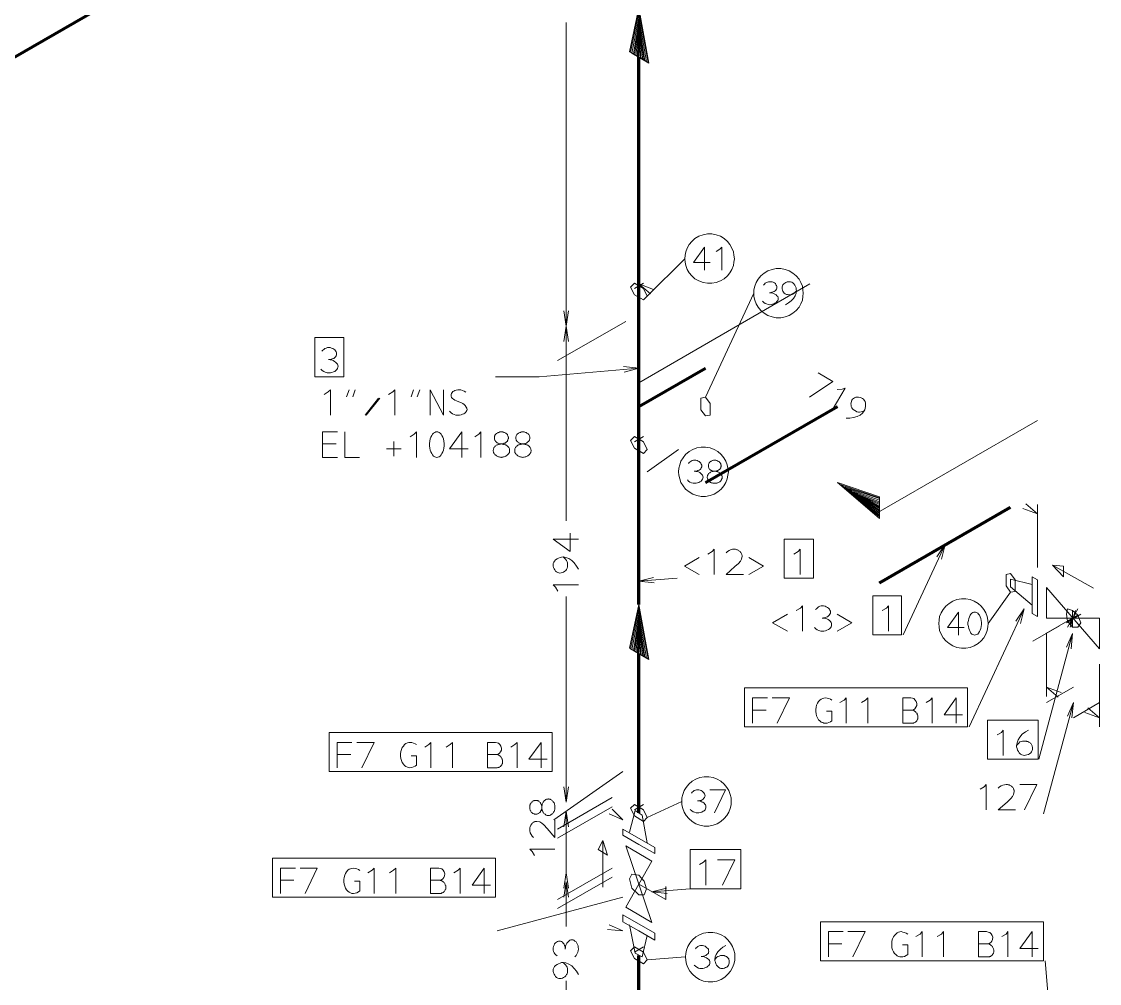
# Model space of a CAD drawing. Header units: millimetres. Extents: x 8 to 586, y 8 to 412.
# Drawn here: x 185.4 to 302.3, y 216.1 to 320.5 of the extents above; entities that cross this region are included whole.
import ezdxf

# ---------------------------------------------------------------- set-up
doc = ezdxf.new("R2010")
doc.units = ezdxf.units.MM
doc.layers.add('SOURCE_PIPE', color=4, linetype='Continuous')
doc.layers.add('SOURCE_TRACE', color=2, linetype='Continuous')

msp = doc.modelspace()

# ---------------------------------------------------------------- linework, layer by layer
at = {"layer": 'SOURCE_PIPE', "lineweight": 70}
for p, q in [((148.77, 295.91), (245.13, 351.55)), ((252.36, 291.17), (252.36, 316.61)), ((252.36, 282.86), (252.36, 291.17)), ((252.36, 274.54), (252.36, 282.86)), ((252.36, 278.7), (259.6, 282.86)), ((259.6, 270.47), (273.9, 278.7)), ((252.36, 257.24), (252.36, 274.54)), ((278.47, 259.57), (292.69, 267.8)), ((252.36, 234.62), (252.36, 251.91)), ((252.36, 208.34), (252.36, 219.16))]:
    msp.add_line(p, q, dxfattribs=at)
at = {"layer": 'SOURCE_TRACE', "lineweight": 13}
for p, q in [((244.47, 287.42), (244.47, 320.37)), ((261.37, 293.5), (261.37, 295.99)), ((253.27, 290.68), (257.35, 294.73)), ((252.36, 284.52), (252.36, 293.01)), ((251.87, 291.51), (252.87, 292.09)), ((252.36, 281.28), (270.91, 292)), ((259.6, 279.7), (264.83, 291)), ((243.54, 283.69), (250.95, 287.93)), ((243.54, 283.69), (250.95, 287.93)), ((244.47, 266.31), (244.47, 287.42)), ((273.35, 278.29), (274.73, 280.68)), ((218.89, 277.78), (218.89, 280.51)), ((220.65, 279.74), (220.91, 280.51)), ((221.31, 279.74), (221.59, 280.51)), ((222.65, 277.78), (224.12, 279.61)), ((222.78, 277.78), (224.25, 279.61)), ((225.88, 277.78), (225.88, 280.51)), ((227.64, 279.74), (227.92, 280.51)), ((228.32, 279.74), (228.58, 280.51)), ((260.09, 277.78), (260.09, 279.04)), ((278.05, 267.05), (295.6, 277.2)), ((225.78, 273.32), (225.78, 274.9)), ((228.22, 273.19), (228.22, 275.95)), ((235.21, 273.19), (235.21, 275.95)), ((251.87, 274.88), (252.87, 275.46)), ((218.04, 274.65), (219.53, 274.65)), ((224.97, 274.11), (226.58, 274.11)), ((253.27, 271.62), (256.67, 274.05)), ((295.6, 261.23), (295.6, 268.06)), ((260.54, 260.49), (260.54, 263.21)), ((269.86, 260.49), (269.86, 263.21)), ((281.04, 253.92), (285.61, 263.73)), ((252.36, 259.74), (256.52, 260.08)), ((261.83, 260.49), (263.7, 260.49)), ((293.17, 258.65), (293.17, 259.91)), ((243.07, 259.36), (245.81, 259.36)), ((290.26, 255.15), (292.69, 258.57)), ((244.47, 235.79), (244.47, 258.08)), ((270.12, 254.32), (270.12, 257.07)), ((279.45, 254.32), (279.45, 257.07)), ((288.2, 243.94), (294.17, 256.75)), ((298.74, 255.24), (300.33, 256.16)), ((298.85, 254.75), (299.99, 256.75)), ((299.17, 254.75), (299.74, 256.58)), ((299.17, 255.09), (299.74, 256.24)), ((296.51, 254.09), (299.42, 255.75)), ((298.85, 255.41), (299.99, 256.07)), ((295.09, 253.26), (298, 254.92)), ((295.75, 240.44), (299.42, 254.09)), ((296.6, 247.26), (296.6, 254.09)), ((302.33, 243.94), (302.33, 250.76)), ((296.6, 246.6), (299.51, 248.27)), ((274.86, 244.34), (274.86, 247.09)), ((277.2, 244.34), (277.2, 247.09)), ((284.19, 244.34), (284.19, 247.09)), ((264.68, 245.77), (266.17, 245.77)), ((281, 245.77), (282, 245.77)), ((296.25, 234.53), (299.51, 246.6)), ((299.51, 244.94), (302.33, 246.6)), ((291.9, 240.84), (291.9, 243.6)), ((229.79, 239.52), (229.79, 242.25)), ((232.13, 239.52), (232.13, 242.25)), ((239.14, 239.52), (239.14, 242.25)), ((219.61, 240.95), (221.1, 240.95)), ((235.93, 240.95), (236.93, 240.95)), ((243.13, 233.87), (250.61, 239.12)), ((290.05, 234.94), (290.05, 237.69)), ((243.54, 232.87), (249.45, 236.28)), ((243.54, 231.87), (249.45, 235.28)), ((251.87, 234.96), (252.87, 235.53)), ((253.27, 234.13), (257.01, 235.85)), ((244.47, 227.96), (244.47, 234.79)), ((291.35, 234.94), (293.22, 234.94)), ((243.26, 231.95), (243.26, 233.83)), ((240.52, 230.67), (243.26, 230.67)), ((259.62, 226.79), (259.62, 229.54)), ((223.65, 225.89), (223.65, 228.62)), ((225.99, 225.89), (225.99, 228.62)), ((232.98, 225.89), (232.98, 228.62)), ((243.54, 225.21), (249.45, 228.62)), ((244.47, 227.96), (244.47, 228.13)), ((213.47, 227.32), (214.94, 227.32)), ((229.77, 227.32), (230.79, 227.32)), ((243.54, 224.23), (249.45, 227.64)), ((244.47, 222.31), (244.47, 227.13)), ((253.78, 226.04), (257.92, 226.39)), ((236.97, 221.82), (250.61, 225.47)), ((283.1, 218.99), (283.1, 221.74)), ((285.42, 218.99), (285.42, 221.74)), ((292.41, 218.99), (292.41, 221.74)), ((251.87, 219.5), (252.87, 220.07)), ((272.92, 220.41), (274.39, 220.41)), ((289.22, 220.41), (290.22, 220.41)), ((253.27, 218.67), (257.43, 218.99)), ((244.47, 210.41), (244.47, 216.4))]:
    msp.add_line(p, q, dxfattribs=at)
for points in [[(252.36, 316.61), (253.44, 315.95), (252.36, 321.95), (251.36, 317.19), (253.36, 316.04), (252.36, 321.43), (251.44, 317.13), (253.19, 316.12), (252.36, 320.86), (251.61, 317.04), (253.02, 316.21), (252.36, 320.37), (251.78, 316.96), (252.95, 316.29), (252.36, 319.86), (251.87, 316.87), (252.78, 316.36), (252.36, 319.37), (252.02, 316.79), (252.61, 316.44), (252.36, 318.85), (252.19, 316.7), (252.53, 316.53), (252.36, 318.36), (252.27, 316.61), (252.36, 316.61), (252.36, 321.95)], [(262.73, 294.73), (262.68, 295.12), (262.62, 295.5), (262.45, 295.89), (262.24, 296.27), (261.96, 296.61), (261.6, 296.93), (261.2, 297.17), (260.75, 297.34), (260.28, 297.42), (259.79, 297.42), (259.33, 297.34), (258.86, 297.17), (258.45, 296.93), (258.11, 296.61), (257.82, 296.27), (257.6, 295.89), (257.46, 295.5), (257.37, 295.12), (257.35, 294.73), (257.37, 294.37), (257.46, 293.99), (257.6, 293.58), (257.82, 293.22), (258.11, 292.88), (258.45, 292.56), (258.86, 292.32), (259.33, 292.15), (259.79, 292.07), (260.28, 292.07), (260.75, 292.15), (261.2, 292.32), (261.6, 292.56), (261.96, 292.88), (262.24, 293.22), (262.45, 293.58), (262.62, 293.99), (262.68, 294.37), (262.73, 294.73)], [(259.47, 293.5), (259.47, 295.99), (258.28, 294.33), (260.11, 294.33)], [(260.73, 295.52), (261.13, 295.76), (261.37, 295.99)], [(270.2, 291), (270.16, 291.37), (270.1, 291.77), (269.93, 292.15), (269.74, 292.52), (269.44, 292.88), (269.08, 293.18), (268.67, 293.43), (268.23, 293.58), (267.76, 293.69), (267.27, 293.69), (266.81, 293.58), (266.34, 293.43), (265.96, 293.18), (265.59, 292.88), (265.3, 292.52), (265.08, 292.15), (264.93, 291.77), (264.85, 291.37), (264.83, 291), (264.85, 290.64), (264.93, 290.23), (265.08, 289.85), (265.3, 289.47), (265.59, 289.13), (265.96, 288.83), (266.34, 288.57), (266.81, 288.42), (267.27, 288.32), (267.76, 288.32), (268.23, 288.42), (268.67, 288.57), (269.08, 288.83), (269.44, 289.13), (269.74, 289.47), (269.93, 289.85), (270.1, 290.23), (270.16, 290.64), (270.2, 291)], [(252.87, 291.51), (253.27, 290.68), (252.87, 290.26), (251.87, 290.83), (251.44, 291.66), (251.87, 292.09), (252.87, 291.51)], [(253.95, 291.41), (252.36, 292), (253.61, 290.92)], [(265.89, 291.88), (265.98, 291.98), (266.06, 292.07), (266.19, 292.15), (266.3, 292.2), (266.42, 292.24), (266.55, 292.24), (266.68, 292.24), (266.81, 292.22), (266.93, 292.18), (267.06, 292.11), (267.17, 292.03), (267.23, 291.92), (267.29, 291.83), (267.34, 291.71), (267.34, 291.62), (267.34, 291.54), (267.29, 291.43), (267.23, 291.34), (267.14, 291.26), (267.04, 291.19), (266.93, 291.13), (266.78, 291.09), (266.66, 291.07), (266.53, 291.04), (266.68, 291.04), (266.83, 291.02), (266.98, 290.96), (267.12, 290.9), (267.25, 290.81), (267.34, 290.72), (267.42, 290.62), (267.46, 290.51), (267.46, 290.41), (267.46, 290.3), (267.42, 290.19), (267.34, 290.09), (267.25, 290), (267.12, 289.91), (267, 289.85), (266.85, 289.81), (266.7, 289.77), (266.55, 289.74), (266.38, 289.77), (266.21, 289.83), (266.06, 289.89), (265.91, 290), (265.76, 290.13)], [(268.27, 289.74), (268.59, 289.94), (268.87, 290.17), (269.12, 290.43), (269.31, 290.72), (269.42, 291), (269.46, 291.26), (269.44, 291.41), (269.42, 291.56), (269.35, 291.73), (269.27, 291.88), (269.16, 292), (269.06, 292.11), (268.95, 292.2), (268.82, 292.24), (268.72, 292.24), (268.57, 292.24), (268.44, 292.22), (268.31, 292.15), (268.19, 292.09), (268.08, 292), (267.99, 291.9), (267.93, 291.81), (267.89, 291.68), (267.89, 291.6), (267.89, 291.47), (267.93, 291.34), (267.99, 291.22), (268.06, 291.11), (268.14, 291), (268.25, 290.94), (268.36, 290.87), (268.48, 290.85), (268.59, 290.83), (268.87, 290.85), (269.01, 290.87), (269.12, 290.94), (269.25, 291.02), (269.46, 291.26)], [(244.22, 289.08), (244.47, 287.42), (244.71, 289.08)], [(244.71, 285.76), (244.47, 287.42), (244.22, 285.76)], [(217.98, 284.69), (218.06, 284.82), (218.19, 284.9), (218.3, 284.99), (218.44, 285.05), (218.57, 285.1), (218.72, 285.1), (218.85, 285.1), (219, 285.05), (219.15, 285.01), (219.27, 284.92), (219.38, 284.84), (219.46, 284.73), (219.53, 284.63), (219.57, 284.52), (219.57, 284.39), (219.57, 284.31), (219.53, 284.2), (219.46, 284.09), (219.36, 284.01), (219.25, 283.92), (219.1, 283.86), (218.98, 283.82), (218.83, 283.79), (218.68, 283.79), (218.85, 283.77), (219.02, 283.75), (219.19, 283.69), (219.34, 283.6), (219.46, 283.52), (219.57, 283.41), (219.66, 283.3), (219.7, 283.2), (219.72, 283.07), (219.7, 282.96), (219.66, 282.83), (219.59, 282.73), (219.49, 282.62), (219.36, 282.51), (219.21, 282.45), (219.04, 282.41), (218.89, 282.37), (218.72, 282.34), (218.53, 282.37), (218.34, 282.43), (218.17, 282.49), (218, 282.62), (217.85, 282.75)], [(250.78, 282.43), (252.36, 282.86), (250.7, 283.03)], [(252.36, 282.86), (241.54, 281.94), (236.82, 281.94)], [(271.82, 282.37), (273.41, 281.43), (270.88, 279.72)], [(273.88, 280.55), (274.41, 280.57), (274.73, 280.68)], [(218.21, 280), (218.66, 280.28), (218.89, 280.51)], [(225.2, 280), (225.65, 280.28), (225.88, 280.51)], [(229.73, 277.78), (229.73, 280.51), (231.17, 277.78), (231.17, 280.51)], [(231.83, 278.19), (232, 278.02), (232.15, 277.91), (232.32, 277.82), (232.51, 277.78), (232.77, 277.78), (232.91, 277.78), (233.08, 277.8), (233.23, 277.87), (233.36, 277.91), (233.49, 277.99), (233.57, 278.08), (233.64, 278.16), (233.68, 278.27), (233.72, 278.36), (233.68, 278.53), (233.64, 278.65), (233.53, 278.8), (233.4, 278.91), (233.25, 279.04), (233.04, 279.15), (232.83, 279.21), (232.57, 279.32), (232.38, 279.4), (232.23, 279.49), (232.13, 279.59), (232.04, 279.68), (232, 279.81), (231.98, 279.93), (232, 280.02), (232.02, 280.13), (232.09, 280.23), (232.19, 280.32), (232.3, 280.38), (232.4, 280.45), (232.55, 280.49), (232.7, 280.51), (232.83, 280.51), (233.04, 280.51), (233.23, 280.45), (233.4, 280.36), (233.57, 280.25)], [(260.09, 277.78), (259.6, 277.69), (259.09, 278.36), (259.09, 279.61), (259.6, 279.7), (260.09, 279.04), (260.09, 277.78)], [(274.84, 277.44), (275.24, 277.44), (275.64, 277.5), (276.03, 277.61), (276.37, 277.78), (276.62, 277.99), (276.79, 278.23), (276.88, 278.36), (276.92, 278.53), (276.96, 278.72), (276.96, 278.91), (276.94, 279.08), (276.9, 279.25), (276.81, 279.4), (276.73, 279.49), (276.64, 279.57), (276.49, 279.64), (276.37, 279.68), (276.2, 279.7), (276.05, 279.72), (275.9, 279.7), (275.75, 279.64), (275.64, 279.57), (275.54, 279.49), (275.47, 279.4), (275.43, 279.27), (275.39, 279.12), (275.37, 279), (275.39, 278.85), (275.41, 278.72), (275.47, 278.57), (275.54, 278.46), (275.64, 278.36), (275.75, 278.29), (276.01, 278.14), (276.18, 278.1), (276.3, 278.1), (276.47, 278.12), (276.79, 278.23)], [(219.66, 275.95), (218.04, 275.95), (218.04, 273.19), (219.66, 273.19)], [(220.46, 275.95), (220.46, 273.19), (222.06, 273.19)], [(227.54, 275.43), (227.98, 275.69), (228.22, 275.95)], [(230.45, 273.19), (230.56, 273.22), (230.68, 273.26), (230.79, 273.32), (230.9, 273.45), (231, 273.6), (231.09, 273.77), (231.17, 273.98), (231.21, 274.2), (231.24, 274.45), (231.24, 274.69), (231.21, 274.94), (231.17, 275.18), (231.09, 275.39), (231, 275.56), (230.9, 275.71), (230.79, 275.82), (230.68, 275.9), (230.56, 275.95), (230.45, 275.95), (230.32, 275.95), (230.22, 275.9), (230.09, 275.82), (229.98, 275.71), (229.9, 275.56), (229.79, 275.39), (229.73, 275.18), (229.68, 274.94), (229.64, 274.69), (229.64, 274.45), (229.68, 274.2), (229.73, 273.98), (229.79, 273.77), (229.9, 273.6), (229.98, 273.45), (230.09, 273.32), (230.22, 273.26), (230.32, 273.22), (230.45, 273.19)], [(233.17, 273.19), (233.17, 275.95), (231.83, 274.11), (233.85, 274.11)], [(234.55, 275.43), (235, 275.69), (235.21, 275.95)], [(237.44, 273.19), (237.5, 273.22), (237.61, 273.22), (237.67, 273.24), (237.76, 273.26), (237.84, 273.28), (237.91, 273.3), (237.97, 273.34), (238.06, 273.41), (238.1, 273.45), (238.16, 273.49), (238.21, 273.56), (238.25, 273.6), (238.27, 273.69), (238.31, 273.73), (238.33, 273.79), (238.33, 273.86), (238.33, 273.92), (238.33, 273.98), (238.33, 274.05), (238.31, 274.11), (238.27, 274.18), (238.25, 274.24), (238.21, 274.3), (238.16, 274.35), (238.1, 274.41), (238.06, 274.45), (237.97, 274.5), (237.91, 274.54), (237.84, 274.56), (237.76, 274.6), (237.69, 274.6), (237.61, 274.62), (237.52, 274.62), (237.44, 274.65), (237.44, 274.65), (237.44, 274.65), (237.44, 274.65), (237.44, 274.65), (237.44, 274.65), (237.44, 274.65), (237.44, 274.65), (237.44, 274.65), (237.44, 274.65), (237.44, 274.65), (237.44, 274.65), (237.44, 274.65), (237.44, 274.65), (237.44, 274.65), (237.44, 274.65), (237.44, 274.65), (237.44, 274.65), (237.44, 274.65), (237.38, 274.65), (237.31, 274.65), (237.23, 274.67), (237.16, 274.69), (237.1, 274.71), (237.04, 274.73), (236.97, 274.77), (236.93, 274.82), (236.87, 274.86), (236.82, 274.9), (236.8, 274.94), (236.76, 275.01), (236.72, 275.07), (236.7, 275.14), (236.7, 275.18), (236.68, 275.24), (236.68, 275.28), (236.68, 275.37), (236.7, 275.41), (236.7, 275.48), (236.72, 275.52), (236.74, 275.58), (236.8, 275.65), (236.82, 275.69), (236.87, 275.73), (236.93, 275.78), (236.97, 275.82), (237.04, 275.84), (237.1, 275.88), (237.16, 275.9), (237.23, 275.93), (237.29, 275.95), (237.36, 275.95), (237.42, 275.95), (237.42, 275.95), (237.42, 275.95), (237.42, 275.95), (237.44, 275.95), (237.44, 275.95), (237.44, 275.95), (237.44, 275.95), (237.44, 275.95), (237.44, 275.95), (237.44, 275.95), (237.44, 275.95), (237.44, 275.95), (237.44, 275.95), (237.44, 275.95), (237.44, 275.95), (237.44, 275.95), (237.44, 275.95), (237.44, 275.95), (237.44, 275.95), (237.44, 275.95), (237.44, 275.95), (237.44, 275.95), (237.44, 275.95), (237.44, 275.95), (237.44, 275.95), (237.44, 275.95), (237.44, 275.95), (237.44, 275.95), (237.44, 275.95), (237.44, 275.95), (237.44, 275.95), (237.44, 275.95), (237.44, 275.95), (237.44, 275.95), (237.5, 275.95), (237.59, 275.95), (237.65, 275.93), (237.72, 275.9), (237.78, 275.88), (237.84, 275.84), (237.91, 275.82), (237.95, 275.78), (237.99, 275.73), (238.06, 275.69), (238.1, 275.65), (238.12, 275.58), (238.16, 275.52), (238.16, 275.48), (238.18, 275.41), (238.21, 275.37), (238.21, 275.28), (238.21, 275.24), (238.18, 275.18), (238.16, 275.14), (238.14, 275.07), (238.12, 275.01), (238.1, 274.94), (238.06, 274.9), (237.99, 274.86), (237.95, 274.82), (237.89, 274.77), (237.84, 274.73), (237.76, 274.71), (237.72, 274.69), (237.65, 274.67), (237.57, 274.65), (237.5, 274.65), (237.44, 274.65), (237.44, 274.65), (237.44, 274.65), (237.44, 274.65), (237.44, 274.65), (237.44, 274.65), (237.44, 274.65), (237.44, 274.65), (237.44, 274.65), (237.44, 274.65), (237.44, 274.65), (237.44, 274.65), (237.44, 274.65), (237.44, 274.65), (237.42, 274.65), (237.42, 274.65), (237.42, 274.65), (237.42, 274.65), (237.42, 274.65), (237.36, 274.62), (237.27, 274.62), (237.19, 274.6), (237.12, 274.6), (237.04, 274.56), (236.97, 274.54), (236.89, 274.5), (236.84, 274.45), (236.78, 274.41), (236.72, 274.35), (236.68, 274.3), (236.63, 274.24), (236.61, 274.18), (236.57, 274.11), (236.57, 274.05), (236.55, 273.98), (236.55, 273.92), (236.55, 273.86), (236.57, 273.79), (236.57, 273.73), (236.61, 273.69), (236.63, 273.6), (236.68, 273.56), (236.72, 273.49), (236.78, 273.45), (236.84, 273.41), (236.91, 273.34), (236.97, 273.3), (237.06, 273.28), (237.12, 273.26), (237.21, 273.24), (237.29, 273.22), (237.36, 273.22), (237.44, 273.19)], [(239.78, 273.19), (239.86, 273.22), (239.93, 273.22), (240.01, 273.24), (240.1, 273.26), (240.16, 273.28), (240.25, 273.3), (240.31, 273.34), (240.37, 273.41), (240.44, 273.45), (240.48, 273.49), (240.54, 273.56), (240.56, 273.6), (240.61, 273.69), (240.65, 273.73), (240.65, 273.79), (240.67, 273.86), (240.67, 273.92), (240.67, 273.98), (240.65, 274.05), (240.65, 274.11), (240.61, 274.18), (240.56, 274.24), (240.54, 274.3), (240.5, 274.35), (240.44, 274.41), (240.37, 274.45), (240.31, 274.5), (240.25, 274.54), (240.18, 274.56), (240.1, 274.6), (240.01, 274.6), (239.95, 274.62), (239.86, 274.62), (239.78, 274.65), (239.78, 274.65), (239.78, 274.65), (239.78, 274.65), (239.78, 274.65), (239.78, 274.65), (239.78, 274.65), (239.78, 274.65), (239.78, 274.65), (239.78, 274.65), (239.78, 274.65), (239.78, 274.65), (239.78, 274.65), (239.78, 274.65), (239.78, 274.65), (239.78, 274.65), (239.78, 274.65), (239.78, 274.65), (239.78, 274.65), (239.71, 274.65), (239.63, 274.65), (239.57, 274.67), (239.5, 274.69), (239.44, 274.71), (239.37, 274.73), (239.31, 274.77), (239.25, 274.82), (239.2, 274.86), (239.16, 274.9), (239.12, 274.94), (239.1, 275.01), (239.05, 275.07), (239.03, 275.14), (239.01, 275.18), (239.01, 275.24), (239.01, 275.28), (239.01, 275.37), (239.01, 275.41), (239.03, 275.48), (239.05, 275.52), (239.1, 275.58), (239.12, 275.65), (239.16, 275.69), (239.2, 275.73), (239.25, 275.78), (239.31, 275.82), (239.37, 275.84), (239.44, 275.88), (239.5, 275.9), (239.57, 275.93), (239.63, 275.95), (239.69, 275.95), (239.76, 275.95), (239.76, 275.95), (239.76, 275.95), (239.76, 275.95), (239.76, 275.95), (239.76, 275.95), (239.76, 275.95), (239.76, 275.95), (239.76, 275.95), (239.76, 275.95), (239.76, 275.95), (239.76, 275.95), (239.76, 275.95), (239.76, 275.95), (239.76, 275.95), (239.78, 275.95), (239.78, 275.95), (239.78, 275.95), (239.78, 275.95), (239.78, 275.95), (239.78, 275.95), (239.78, 275.95), (239.78, 275.95), (239.78, 275.95), (239.78, 275.95), (239.78, 275.95), (239.78, 275.95), (239.78, 275.95), (239.78, 275.95), (239.78, 275.95), (239.78, 275.95), (239.78, 275.95), (239.78, 275.95), (239.78, 275.95), (239.78, 275.95), (239.86, 275.95), (239.93, 275.95), (239.99, 275.93), (240.05, 275.9), (240.12, 275.88), (240.18, 275.84), (240.22, 275.82), (240.29, 275.78), (240.35, 275.73), (240.39, 275.69), (240.42, 275.65), (240.46, 275.58), (240.48, 275.52), (240.5, 275.48), (240.52, 275.41), (240.52, 275.37), (240.52, 275.28), (240.52, 275.24), (240.52, 275.18), (240.5, 275.14), (240.48, 275.07), (240.46, 275.01), (240.42, 274.94), (240.39, 274.9), (240.33, 274.86), (240.29, 274.82), (240.22, 274.77), (240.16, 274.73), (240.12, 274.71), (240.03, 274.69), (239.97, 274.67), (239.9, 274.65), (239.84, 274.65), (239.78, 274.65), (239.78, 274.65), (239.78, 274.65), (239.76, 274.65), (239.76, 274.65), (239.76, 274.65), (239.76, 274.65), (239.76, 274.65), (239.76, 274.65), (239.76, 274.65), (239.76, 274.65), (239.76, 274.65), (239.76, 274.65), (239.76, 274.65), (239.76, 274.65), (239.76, 274.65), (239.76, 274.65), (239.76, 274.65), (239.76, 274.65), (239.69, 274.62), (239.61, 274.62), (239.52, 274.6), (239.44, 274.6), (239.37, 274.56), (239.29, 274.54), (239.22, 274.5), (239.16, 274.45), (239.12, 274.41), (239.05, 274.35), (239.01, 274.3), (238.97, 274.24), (238.93, 274.18), (238.91, 274.11), (238.89, 274.05), (238.89, 273.98), (238.89, 273.92), (238.89, 273.86), (238.89, 273.79), (238.91, 273.73), (238.93, 273.69), (238.97, 273.6), (239.01, 273.56), (239.05, 273.49), (239.12, 273.45), (239.16, 273.41), (239.22, 273.34), (239.29, 273.3), (239.37, 273.28), (239.46, 273.26), (239.52, 273.24), (239.61, 273.22), (239.69, 273.22), (239.78, 273.19)], [(252.87, 274.88), (253.27, 274.05), (252.87, 273.62), (251.87, 274.2), (251.44, 275.03), (251.87, 275.46), (252.87, 274.88)], [(262.07, 271.62), (262.02, 272), (261.94, 272.38), (261.79, 272.77), (261.58, 273.15), (261.3, 273.49), (260.94, 273.81), (260.54, 274.05), (260.09, 274.22), (259.6, 274.3), (259.13, 274.3), (258.65, 274.22), (258.2, 274.05), (257.8, 273.81), (257.43, 273.49), (257.16, 273.15), (256.92, 272.77), (256.8, 272.38), (256.71, 272), (256.67, 271.62), (256.71, 271.25), (256.8, 270.85), (256.92, 270.47), (257.16, 270.1), (257.43, 269.74), (257.8, 269.44), (258.2, 269.21), (258.65, 269.04), (259.13, 268.95), (259.6, 268.95), (260.09, 269.04), (260.54, 269.21), (260.94, 269.44), (261.3, 269.74), (261.58, 270.1), (261.79, 270.47), (261.94, 270.85), (262.02, 271.25), (262.07, 271.62)], [(257.75, 272.51), (257.82, 272.62), (257.92, 272.7), (258.03, 272.77), (258.16, 272.83), (258.28, 272.88), (258.39, 272.88), (258.54, 272.88), (258.67, 272.83), (258.79, 272.79), (258.9, 272.73), (259.01, 272.64), (259.09, 272.56), (259.13, 272.45), (259.18, 272.34), (259.2, 272.24), (259.18, 272.15), (259.13, 272.06), (259.09, 271.96), (259.01, 271.87), (258.9, 271.81), (258.77, 271.75), (258.65, 271.7), (258.52, 271.68), (258.37, 271.68), (258.54, 271.66), (258.69, 271.64), (258.84, 271.6), (258.96, 271.53), (259.09, 271.43), (259.18, 271.34), (259.26, 271.25), (259.3, 271.13), (259.33, 271.04), (259.3, 270.93), (259.26, 270.81), (259.2, 270.72), (259.11, 270.61), (258.99, 270.53), (258.86, 270.47), (258.71, 270.42), (258.56, 270.38), (258.39, 270.38), (258.24, 270.4), (258.07, 270.44), (257.9, 270.51), (257.75, 270.61), (257.63, 270.74)], [(260.58, 270.38), (260.66, 270.38), (260.73, 270.38), (260.81, 270.4), (260.88, 270.42), (260.94, 270.44), (261, 270.47), (261.09, 270.51), (261.13, 270.55), (261.2, 270.59), (261.24, 270.64), (261.28, 270.7), (261.32, 270.74), (261.34, 270.81), (261.37, 270.85), (261.39, 270.91), (261.41, 270.98), (261.41, 271.04), (261.41, 271.08), (261.39, 271.15), (261.37, 271.21), (261.34, 271.25), (261.32, 271.32), (261.28, 271.36), (261.24, 271.43), (261.2, 271.47), (261.13, 271.51), (261.09, 271.55), (261, 271.57), (260.94, 271.62), (260.88, 271.64), (260.81, 271.66), (260.73, 271.66), (260.66, 271.68), (260.6, 271.68), (260.6, 271.68), (260.6, 271.68), (260.6, 271.68), (260.6, 271.68), (260.6, 271.68), (260.6, 271.68), (260.6, 271.68), (260.6, 271.68), (260.6, 271.68), (260.6, 271.68), (260.6, 271.68), (260.6, 271.68), (260.6, 271.68), (260.6, 271.68), (260.6, 271.68), (260.6, 271.68), (260.58, 271.68), (260.54, 271.68), (260.45, 271.68), (260.41, 271.7), (260.35, 271.72), (260.28, 271.75), (260.22, 271.77), (260.18, 271.81), (260.11, 271.83), (260.07, 271.87), (260.05, 271.92), (259.98, 271.96), (259.96, 272.02), (259.94, 272.06), (259.92, 272.13), (259.9, 272.17), (259.9, 272.21), (259.9, 272.28), (259.9, 272.34), (259.9, 272.38), (259.92, 272.43), (259.94, 272.49), (259.96, 272.53), (259.98, 272.6), (260.03, 272.64), (260.07, 272.68), (260.11, 272.73), (260.18, 272.75), (260.22, 272.79), (260.28, 272.81), (260.35, 272.83), (260.39, 272.85), (260.45, 272.88), (260.52, 272.88), (260.58, 272.88), (260.58, 272.88), (260.58, 272.88), (260.58, 272.88), (260.58, 272.88), (260.58, 272.88), (260.58, 272.88), (260.58, 272.88), (260.58, 272.88), (260.58, 272.88), (260.58, 272.88), (260.58, 272.88), (260.58, 272.88), (260.58, 272.88), (260.58, 272.88), (260.58, 272.88), (260.58, 272.88), (260.58, 272.88), (260.58, 272.88), (260.6, 272.88), (260.6, 272.88), (260.6, 272.88), (260.6, 272.88), (260.6, 272.88), (260.6, 272.88), (260.6, 272.88), (260.6, 272.88), (260.6, 272.88), (260.6, 272.88), (260.6, 272.88), (260.6, 272.88), (260.6, 272.88), (260.6, 272.88), (260.6, 272.88), (260.6, 272.88), (260.66, 272.88), (260.71, 272.88), (260.79, 272.85), (260.83, 272.83), (260.9, 272.81), (260.94, 272.79), (261, 272.75), (261.07, 272.73), (261.11, 272.68), (261.15, 272.64), (261.17, 272.6), (261.22, 272.53), (261.24, 272.49), (261.26, 272.43), (261.26, 272.38), (261.28, 272.34), (261.28, 272.28), (261.28, 272.21), (261.26, 272.17), (261.26, 272.13), (261.24, 272.06), (261.2, 272.02), (261.17, 271.96), (261.13, 271.92), (261.11, 271.87), (261.05, 271.83), (261, 271.81), (260.94, 271.77), (260.9, 271.75), (260.83, 271.72), (260.77, 271.7), (260.71, 271.68), (260.64, 271.68), (260.58, 271.68), (260.58, 271.68), (260.58, 271.68), (260.58, 271.68), (260.58, 271.68), (260.58, 271.68), (260.58, 271.68), (260.58, 271.68), (260.58, 271.68), (260.58, 271.68), (260.58, 271.68), (260.58, 271.68), (260.58, 271.68), (260.58, 271.68), (260.58, 271.68), (260.58, 271.68), (260.58, 271.68), (260.58, 271.68), (260.49, 271.68), (260.43, 271.66), (260.37, 271.66), (260.3, 271.64), (260.22, 271.62), (260.15, 271.57), (260.09, 271.55), (260.05, 271.51), (259.98, 271.47), (259.92, 271.43), (259.9, 271.36), (259.86, 271.32), (259.84, 271.25), (259.81, 271.21), (259.79, 271.15), (259.77, 271.08), (259.77, 271.04), (259.77, 270.98), (259.79, 270.91), (259.81, 270.85), (259.84, 270.81), (259.86, 270.74), (259.9, 270.7), (259.94, 270.64), (259.98, 270.59), (260.05, 270.55), (260.09, 270.51), (260.15, 270.47), (260.22, 270.44), (260.3, 270.42), (260.37, 270.4), (260.43, 270.38), (260.52, 270.38), (260.58, 270.38)], [(273.9, 270.47), (278.47, 266.56), (278.47, 268.89), (273.9, 270.47), (278.47, 266.73), (278.47, 268.8), (274.31, 270.21), (278.47, 266.8), (278.47, 268.72), (274.73, 269.95), (278.47, 266.97), (278.47, 268.55), (275.13, 269.72), (278.47, 267.14), (278.47, 268.38), (275.64, 269.46), (278.47, 267.31), (278.47, 268.23), (276.05, 269.21), (278.47, 267.46), (278.47, 268.06), (276.47, 268.97), (278.47, 267.63), (278.47, 267.89), (276.96, 268.72), (278.47, 267.8)], [(294.02, 267.63), (295.6, 267.05), (294.34, 268.14)], [(245.81, 264.3), (243.07, 264.3), (244.9, 262.98), (244.9, 264.96)], [(259.86, 262.7), (260.3, 262.98), (260.54, 263.21)], [(261.83, 262.83), (261.96, 262.96), (262.15, 263.07), (262.32, 263.15), (262.51, 263.21), (262.68, 263.21), (262.75, 263.21), (262.83, 263.21), (262.92, 263.19), (262.98, 263.17), (263.07, 263.15), (263.13, 263.11), (263.21, 263.07), (263.26, 263.02), (263.34, 262.96), (263.38, 262.92), (263.43, 262.85), (263.47, 262.79), (263.51, 262.72), (263.53, 262.66), (263.53, 262.6), (263.55, 262.53), (263.55, 262.47), (263.49, 262.15), (263.38, 261.91), (263.17, 261.68), (262.79, 261.34), (261.83, 260.49)], [(269.19, 262.7), (269.63, 262.98), (269.86, 263.21)], [(285.21, 262.15), (285.61, 263.73), (284.7, 262.4)], [(245.81, 261.06), (245.6, 261.4), (245.34, 261.74), (245.07, 262), (244.75, 262.21), (244.45, 262.34), (244.13, 262.38), (243.98, 262.36), (243.81, 262.32), (243.64, 262.26), (243.48, 262.17), (243.33, 262.06), (243.22, 261.93), (243.13, 261.81), (243.07, 261.66), (243.07, 261.55), (243.07, 261.4), (243.11, 261.25), (243.16, 261.1), (243.24, 260.98), (243.33, 260.85), (243.43, 260.76), (243.56, 260.7), (243.67, 260.66), (243.79, 260.63), (243.94, 260.66), (244.07, 260.7), (244.2, 260.74), (244.32, 260.83), (244.43, 260.93), (244.52, 261.04), (244.58, 261.17), (244.6, 261.3), (244.62, 261.42), (244.6, 261.74), (244.58, 261.87), (244.52, 262), (244.41, 262.13), (244.13, 262.38)], [(258.9, 260.49), (257.31, 261.38), (258.9, 262.32)], [(264.3, 260.49), (265.89, 261.38), (264.3, 262.32)], [(301.67, 258.99), (297.25, 261.49), (298.42, 260.23), (298.42, 261.4), (297.25, 261.49), (301.67, 258.99)], [(253.95, 260.14), (252.36, 259.74), (254.01, 259.57)], [(293.17, 258.65), (292.69, 258.57), (292.2, 259.25), (292.2, 260.49), (292.69, 260.57), (293.17, 259.91), (293.17, 258.65)], [(295.02, 257.16), (292.69, 259.14), (292.69, 259.97), (295.02, 259.4)], [(295.02, 258.25), (295.02, 256.24), (295.6, 255.92), (295.6, 259.91), (295.02, 260.23), (295.02, 258.25)], [(243.58, 258.67), (243.33, 259.12), (243.07, 259.36)], [(302.33, 254.09), (302.33, 255.75), (296.6, 255.75), (296.6, 259.08), (302.33, 252.42), (302.33, 254.09)], [(284.89, 255.15), (284.93, 254.79), (284.99, 254.39), (285.16, 254), (285.38, 253.62), (285.65, 253.28), (286.01, 252.98), (286.42, 252.74), (286.86, 252.57), (287.35, 252.49), (287.82, 252.49), (288.29, 252.57), (288.75, 252.74), (289.16, 252.98), (289.5, 253.28), (289.8, 253.62), (290.01, 254), (290.16, 254.39), (290.24, 254.79), (290.26, 255.15), (290.24, 255.54), (290.16, 255.92), (290.01, 256.31), (289.8, 256.69), (289.5, 257.03), (289.16, 257.35), (288.75, 257.58), (288.29, 257.76), (287.82, 257.84), (287.35, 257.84), (286.86, 257.76), (286.42, 257.58), (286.01, 257.35), (285.65, 257.03), (285.38, 256.69), (285.16, 256.31), (284.99, 255.92), (284.93, 255.54), (284.89, 255.15)], [(252.36, 251.91), (253.44, 251.25), (252.36, 257.24), (251.36, 252.49), (253.36, 251.34), (252.36, 256.75), (251.44, 252.42), (253.19, 251.42), (252.36, 256.16), (251.61, 252.34), (253.02, 251.51), (252.36, 255.67), (251.78, 252.25), (252.95, 251.59), (252.36, 255.15), (251.87, 252.17), (252.78, 251.66), (252.36, 254.66), (252.02, 252.08), (252.61, 251.76), (252.36, 254.15), (252.19, 252), (252.53, 251.83), (252.36, 253.66), (252.27, 251.91), (252.36, 251.91), (252.36, 257.24)], [(268.48, 254.32), (266.87, 255.24), (268.48, 256.16)], [(269.44, 256.56), (269.89, 256.82), (270.12, 257.07)], [(271.54, 256.67), (271.63, 256.77), (271.73, 256.88), (271.86, 256.97), (271.99, 257.03), (272.14, 257.07), (272.27, 257.07), (272.41, 257.07), (272.56, 257.03), (272.69, 256.97), (272.84, 256.9), (272.95, 256.82), (273.03, 256.73), (273.09, 256.6), (273.14, 256.5), (273.14, 256.37), (273.14, 256.28), (273.09, 256.18), (273.01, 256.07), (272.92, 255.99), (272.82, 255.9), (272.67, 255.84), (272.54, 255.79), (272.39, 255.77), (272.24, 255.75), (272.41, 255.75), (272.58, 255.71), (272.75, 255.67), (272.9, 255.58), (273.03, 255.49), (273.14, 255.39), (273.22, 255.28), (273.26, 255.15), (273.26, 255.05), (273.26, 254.92), (273.22, 254.81), (273.14, 254.68), (273.05, 254.6), (272.92, 254.51), (272.75, 254.43), (272.61, 254.36), (272.44, 254.34), (272.27, 254.32), (272.1, 254.34), (271.9, 254.39), (271.71, 254.47), (271.57, 254.6), (271.42, 254.73)], [(273.88, 254.32), (275.47, 255.24), (273.88, 256.16)], [(278.77, 256.56), (279.21, 256.82), (279.45, 257.07)], [(287.03, 253.9), (287.03, 256.39), (285.84, 254.73), (287.65, 254.73)], [(288.8, 253.9), (288.9, 253.92), (289.01, 253.96), (289.12, 254.02), (289.22, 254.13), (289.31, 254.28), (289.39, 254.43), (289.46, 254.62), (289.5, 254.83), (289.52, 255.05), (289.52, 255.26), (289.5, 255.49), (289.46, 255.71), (289.39, 255.9), (289.31, 256.05), (289.22, 256.18), (289.12, 256.28), (289.01, 256.35), (288.9, 256.39), (288.8, 256.39), (288.71, 256.39), (288.58, 256.35), (288.5, 256.28), (288.39, 256.18), (288.29, 256.05), (288.22, 255.9), (288.16, 255.71), (288.12, 255.49), (288.07, 255.26), (288.07, 255.05), (288.12, 254.83), (288.16, 254.62), (288.22, 254.43), (288.29, 254.28), (288.39, 254.13), (288.5, 254.02), (288.58, 253.96), (288.71, 253.92), (288.8, 253.9)], [(293.77, 255.15), (294.17, 256.75), (293.26, 255.41)], [(299.42, 256.58), (298.85, 256.75), (298.74, 256.16), (298.85, 255.41), (299.42, 254.75), (299.99, 254.75), (300.33, 255.24), (299.99, 256.07), (299.42, 256.58), (299.42, 254.75)], [(299.25, 252.42), (299.42, 254.09), (298.74, 252.59)], [(298.17, 247.67), (296.6, 248.27), (297.85, 247.18)], [(266.3, 247.09), (264.68, 247.09), (264.68, 244.34)], [(266.83, 247.09), (268.7, 247.09), (267.36, 244.34)], [(273.31, 246.84), (273.14, 246.94), (272.97, 247.03), (272.78, 247.07), (272.58, 247.09), (272.44, 247.07), (272.31, 247.03), (272.14, 246.96), (271.99, 246.84), (271.86, 246.69), (271.73, 246.52), (271.65, 246.3), (271.59, 246.09), (271.57, 245.83), (271.57, 245.6), (271.59, 245.36), (271.65, 245.13), (271.73, 244.92), (271.86, 244.73), (271.99, 244.6), (272.14, 244.47), (272.31, 244.41), (272.44, 244.36), (272.58, 244.34), (272.78, 244.36), (272.97, 244.43), (273.14, 244.51), (273.31, 244.62)], [(274.18, 246.58), (274.62, 246.84), (274.86, 247.09)], [(276.52, 246.58), (276.96, 246.84), (277.2, 247.09)], [(281.87, 247.09), (281, 247.09), (281, 244.34), (282, 244.34)], [(282, 245.77), (282.15, 245.81), (282.29, 245.92), (282.42, 246.07), (282.51, 246.26), (282.51, 246.47), (282.44, 246.69), (282.34, 246.86), (282.19, 247.01), (282.04, 247.07), (281.87, 247.09)], [(283.53, 246.58), (283.95, 246.84), (284.19, 247.09)], [(286.8, 244.34), (286.8, 247.09), (285.48, 245.26), (287.48, 245.26)], [(273.31, 244.62), (273.31, 245.66), (272.71, 245.66)], [(282, 244.34), (282, 244.34), (282, 244.34), (282, 244.34), (282, 244.34), (282, 244.34), (282, 244.34), (282, 244.34), (282, 244.34), (282, 244.34), (282, 244.34), (282, 244.34), (282, 244.34), (282, 244.34), (282, 244.34), (282, 244.34), (282, 244.34), (282, 244.34), (282, 244.34), (282.06, 244.34), (282.1, 244.36), (282.17, 244.36), (282.21, 244.38), (282.27, 244.41), (282.34, 244.45), (282.38, 244.47), (282.42, 244.51), (282.46, 244.55), (282.51, 244.62), (282.55, 244.66), (282.57, 244.7), (282.59, 244.77), (282.61, 244.83), (282.61, 244.9), (282.63, 244.94), (282.63, 245), (282.63, 245.07), (282.61, 245.13), (282.61, 245.19), (282.59, 245.26), (282.57, 245.3), (282.55, 245.39), (282.51, 245.43), (282.46, 245.49), (282.42, 245.54), (282.38, 245.58), (282.34, 245.62), (282.27, 245.66), (282.21, 245.71), (282.17, 245.73), (282.1, 245.75), (282.06, 245.77), (282, 245.77)], [(299.34, 244.94), (299.51, 246.6), (298.85, 245.11)], [(300.74, 245.51), (302.33, 244.94), (301.08, 246.01)], [(291.24, 243.08), (291.69, 243.34), (291.9, 243.6)], [(294.64, 243.6), (294.3, 243.4), (293.96, 243.15), (293.71, 242.85), (293.51, 242.53), (293.39, 242.23), (293.34, 241.93), (293.34, 241.78), (293.39, 241.61), (293.45, 241.42), (293.54, 241.27), (293.64, 241.12), (293.77, 240.99), (293.9, 240.93), (294.05, 240.87), (294.15, 240.84), (294.32, 240.87), (294.47, 240.91), (294.62, 240.95), (294.75, 241.04), (294.87, 241.12), (294.96, 241.25), (295.02, 241.38), (295.07, 241.51), (295.07, 241.63), (295.07, 241.7), (295.07, 241.76), (295.04, 241.83), (295.02, 241.89), (294.98, 241.95), (294.96, 242.04), (294.92, 242.1), (294.85, 242.14), (294.81, 242.21), (294.75, 242.25), (294.68, 242.29), (294.62, 242.34), (294.55, 242.36), (294.47, 242.38), (294.41, 242.4), (294.34, 242.4), (294.28, 242.4), (293.98, 242.4), (293.83, 242.36), (293.71, 242.32), (293.58, 242.19), (293.34, 241.93)], [(221.23, 242.25), (219.61, 242.25), (219.61, 239.52)], [(221.76, 242.25), (223.63, 242.25), (222.29, 239.52)], [(228.24, 242.02), (228.09, 242.12), (227.9, 242.19), (227.71, 242.25), (227.52, 242.25), (227.39, 242.25), (227.24, 242.21), (227.09, 242.14), (226.94, 242.02), (226.82, 241.87), (226.69, 241.7), (226.6, 241.48), (226.52, 241.27), (226.5, 241.01), (226.5, 240.78), (226.52, 240.52), (226.6, 240.29), (226.69, 240.1), (226.82, 239.91), (226.94, 239.76), (227.09, 239.65), (227.24, 239.59), (227.39, 239.54), (227.52, 239.52), (227.71, 239.54), (227.9, 239.61), (228.09, 239.67), (228.24, 239.8)], [(229.13, 241.76), (229.56, 242.02), (229.79, 242.25)], [(231.47, 241.76), (231.89, 242.02), (232.13, 242.25)], [(236.8, 242.25), (235.93, 242.25), (235.93, 239.52), (236.93, 239.52)], [(236.93, 240.95), (237.1, 240.99), (237.23, 241.1), (237.36, 241.25), (237.44, 241.44), (237.44, 241.65), (237.4, 241.87), (237.29, 242.04), (237.14, 242.17), (236.97, 242.23), (236.8, 242.25)], [(238.46, 241.76), (238.91, 242.02), (239.14, 242.25)], [(241.75, 239.52), (241.75, 242.25), (240.42, 240.44), (242.41, 240.44)], [(236.93, 239.52), (236.93, 239.52), (236.93, 239.52), (236.93, 239.52), (236.93, 239.52), (236.93, 239.52), (236.93, 239.52), (236.93, 239.52), (236.93, 239.52), (236.93, 239.52), (236.93, 239.52), (236.93, 239.52), (236.93, 239.52), (236.93, 239.52), (236.93, 239.52), (236.93, 239.52), (236.93, 239.52), (236.93, 239.52), (236.93, 239.52), (236.99, 239.52), (237.06, 239.54), (237.1, 239.54), (237.16, 239.56), (237.21, 239.59), (237.27, 239.63), (237.33, 239.65), (237.38, 239.69), (237.4, 239.74), (237.44, 239.8), (237.48, 239.84), (237.5, 239.88), (237.52, 239.95), (237.55, 239.99), (237.57, 240.08), (237.57, 240.12), (237.57, 240.18), (237.57, 240.25), (237.57, 240.31), (237.55, 240.37), (237.52, 240.44), (237.5, 240.48), (237.48, 240.55), (237.44, 240.61), (237.4, 240.67), (237.38, 240.72), (237.31, 240.76), (237.27, 240.8), (237.21, 240.84), (237.16, 240.87), (237.1, 240.91), (237.06, 240.93), (236.99, 240.95), (236.93, 240.95)], [(228.24, 239.8), (228.24, 240.82), (227.64, 240.82)], [(244.22, 237.45), (244.47, 235.79), (244.71, 237.45)], [(262.39, 235.85), (262.36, 236.24), (262.28, 236.62), (262.13, 237.03), (261.92, 237.39), (261.62, 237.73), (261.26, 238.05), (260.86, 238.28), (260.41, 238.46), (259.94, 238.54), (259.45, 238.54), (258.99, 238.46), (258.54, 238.28), (258.14, 238.05), (257.77, 237.73), (257.5, 237.39), (257.26, 237.03), (257.12, 236.62), (257.03, 236.24), (257.01, 235.85), (257.03, 235.49), (257.12, 235.11), (257.26, 234.7), (257.5, 234.34), (257.77, 234), (258.14, 233.68), (258.54, 233.44), (258.99, 233.27), (259.45, 233.19), (259.94, 233.19), (260.41, 233.27), (260.86, 233.44), (261.26, 233.68), (261.62, 234), (261.92, 234.34), (262.13, 234.7), (262.28, 235.11), (262.36, 235.49), (262.39, 235.85)], [(289.39, 237.18), (289.82, 237.43), (290.05, 237.69)], [(291.35, 237.3), (291.49, 237.43), (291.67, 237.54), (291.84, 237.62), (292.03, 237.67), (292.22, 237.69), (292.28, 237.69), (292.35, 237.69), (292.43, 237.67), (292.52, 237.65), (292.58, 237.62), (292.64, 237.58), (292.73, 237.54), (292.79, 237.5), (292.86, 237.43), (292.9, 237.39), (292.96, 237.33), (293, 237.26), (293.02, 237.2), (293.05, 237.13), (293.07, 237.07), (293.07, 237.01), (293.09, 236.94), (293.02, 236.6), (292.9, 236.39), (292.71, 236.17), (292.32, 235.79), (291.35, 234.94)], [(293.68, 237.69), (295.55, 237.69), (294.19, 234.94)], [(258.07, 236.75), (258.16, 236.86), (258.26, 236.94), (258.37, 237.03), (258.5, 237.07), (258.6, 237.11), (258.73, 237.11), (258.86, 237.11), (259.01, 237.07), (259.11, 237.03), (259.24, 236.96), (259.35, 236.88), (259.41, 236.79), (259.47, 236.69), (259.52, 236.58), (259.54, 236.47), (259.52, 236.39), (259.47, 236.3), (259.41, 236.22), (259.33, 236.11), (259.22, 236.05), (259.11, 235.98), (258.96, 235.96), (258.84, 235.94), (258.71, 235.92), (258.86, 235.92), (259.03, 235.88), (259.16, 235.83), (259.3, 235.77), (259.43, 235.68), (259.52, 235.58), (259.6, 235.49), (259.64, 235.38), (259.64, 235.28), (259.64, 235.17), (259.6, 235.06), (259.54, 234.96), (259.43, 234.85), (259.33, 234.79), (259.18, 234.7), (259.05, 234.66), (258.88, 234.62), (258.73, 234.62), (258.56, 234.64), (258.39, 234.68), (258.24, 234.75), (258.09, 234.85), (257.94, 234.98)], [(260.07, 237.11), (261.77, 237.11), (260.56, 234.62)], [(243.26, 235.24), (243.26, 235.3), (243.26, 235.38), (243.24, 235.47), (243.22, 235.53), (243.2, 235.62), (243.16, 235.7), (243.11, 235.77), (243.07, 235.83), (243.03, 235.9), (242.96, 235.94), (242.92, 236), (242.86, 236.02), (242.79, 236.07), (242.73, 236.09), (242.67, 236.11), (242.6, 236.11), (242.54, 236.13), (242.48, 236.11), (242.41, 236.11), (242.35, 236.09), (242.28, 236.07), (242.22, 236.05), (242.18, 236), (242.11, 235.96), (242.05, 235.9), (242.01, 235.83), (241.97, 235.77), (241.95, 235.7), (241.9, 235.64), (241.88, 235.56), (241.86, 235.47), (241.84, 235.41), (241.84, 235.32), (241.82, 235.24), (241.82, 235.24), (241.82, 235.24), (241.82, 235.24), (241.82, 235.24), (241.82, 235.24), (241.82, 235.24), (241.82, 235.24), (241.82, 235.24), (241.82, 235.24), (241.82, 235.24), (241.82, 235.24), (241.82, 235.24), (241.82, 235.24), (241.82, 235.24), (241.82, 235.24), (241.82, 235.24), (241.82, 235.24), (241.82, 235.24), (241.82, 235.17), (241.82, 235.11), (241.8, 235.02), (241.77, 234.96), (241.75, 234.89), (241.73, 234.83), (241.69, 234.79), (241.67, 234.72), (241.63, 234.66), (241.56, 234.62), (241.52, 234.57), (241.46, 234.55), (241.41, 234.53), (241.35, 234.51), (241.29, 234.47), (241.22, 234.47), (241.18, 234.47), (241.12, 234.47), (241.05, 234.47), (240.99, 234.51), (240.95, 234.53), (240.88, 234.55), (240.82, 234.57), (240.78, 234.62), (240.73, 234.66), (240.69, 234.7), (240.65, 234.77), (240.63, 234.83), (240.58, 234.89), (240.56, 234.96), (240.54, 235.02), (240.52, 235.09), (240.52, 235.15), (240.52, 235.21), (240.52, 235.21), (240.52, 235.21), (240.52, 235.21), (240.52, 235.21), (240.52, 235.21), (240.52, 235.21), (240.52, 235.21), (240.52, 235.21), (240.52, 235.21), (240.52, 235.21), (240.52, 235.21), (240.52, 235.24), (240.52, 235.24), (240.52, 235.24), (240.52, 235.24), (240.52, 235.24), (240.52, 235.24), (240.52, 235.24), (240.52, 235.24), (240.52, 235.24), (240.52, 235.24), (240.52, 235.24), (240.52, 235.24), (240.52, 235.24), (240.52, 235.24), (240.52, 235.24), (240.52, 235.24), (240.52, 235.24), (240.52, 235.24), (240.52, 235.24), (240.52, 235.24), (240.52, 235.24), (240.52, 235.24), (240.52, 235.24), (240.52, 235.3), (240.52, 235.38), (240.54, 235.45), (240.56, 235.51), (240.58, 235.58), (240.63, 235.64), (240.65, 235.68), (240.69, 235.75), (240.73, 235.79), (240.78, 235.83), (240.82, 235.9), (240.88, 235.92), (240.95, 235.94), (240.99, 235.96), (241.05, 235.98), (241.12, 235.98), (241.18, 235.98), (241.22, 235.98), (241.29, 235.98), (241.35, 235.96), (241.41, 235.94), (241.46, 235.92), (241.52, 235.88), (241.56, 235.83), (241.63, 235.79), (241.67, 235.75), (241.69, 235.68), (241.73, 235.64), (241.75, 235.56), (241.77, 235.49), (241.8, 235.43), (241.82, 235.36), (241.82, 235.3), (241.82, 235.24), (241.82, 235.24), (241.82, 235.24), (241.82, 235.24), (241.82, 235.24), (241.82, 235.24), (241.82, 235.21), (241.82, 235.21), (241.82, 235.21), (241.82, 235.21), (241.82, 235.21), (241.82, 235.21), (241.82, 235.21), (241.82, 235.21), (241.82, 235.21), (241.82, 235.21), (241.82, 235.21), (241.82, 235.21), (241.82, 235.21), (241.84, 235.15), (241.84, 235.06), (241.86, 234.98), (241.88, 234.89), (241.9, 234.83), (241.95, 234.75), (241.97, 234.68), (242.01, 234.62), (242.05, 234.57), (242.11, 234.51), (242.18, 234.47), (242.22, 234.43), (242.28, 234.38), (242.35, 234.36), (242.41, 234.34), (242.48, 234.34), (242.54, 234.34), (242.6, 234.34), (242.67, 234.34), (242.73, 234.36), (242.79, 234.38), (242.86, 234.43), (242.92, 234.47), (242.96, 234.51), (243.03, 234.57), (243.07, 234.62), (243.11, 234.68), (243.16, 234.77), (243.2, 234.83), (243.22, 234.92), (243.24, 234.98), (243.26, 235.06), (243.26, 235.15), (243.26, 235.24)], [(252.87, 234.96), (253.27, 234.13), (252.87, 233.7), (251.87, 234.3), (251.44, 235.13), (251.87, 235.53), (252.87, 234.96)], [(244.71, 233.12), (244.47, 234.79), (244.22, 233.12)], [(249.13, 234.53), (250.61, 233.87), (249.45, 235.02)], [(253.27, 231.38), (252.7, 234.36), (251.95, 234.87), (251.36, 232.53)], [(240.92, 231.95), (240.78, 232.1), (240.67, 232.29), (240.58, 232.46), (240.54, 232.66), (240.52, 232.83), (240.52, 232.89), (240.52, 232.97), (240.54, 233.04), (240.56, 233.12), (240.61, 233.21), (240.63, 233.27), (240.67, 233.34), (240.71, 233.4), (240.78, 233.47), (240.82, 233.53), (240.9, 233.57), (240.95, 233.61), (241.01, 233.64), (241.07, 233.68), (241.16, 233.68), (241.22, 233.7), (241.29, 233.7), (241.6, 233.64), (241.82, 233.51), (242.05, 233.32), (242.41, 232.93), (243.26, 231.95)], [(252.36, 231.2), (254.1, 230.2), (254.1, 230.86), (250.61, 232.87), (250.61, 232.21), (252.36, 231.2)], [(248.45, 226.56), (248.45, 231.63), (248.96, 230.03), (247.96, 230.63), (248.45, 231.63), (248.45, 226.56)], [(241.03, 229.99), (240.78, 230.44), (240.52, 230.67)], [(252.36, 223.55), (253.78, 222.72), (250.95, 231.03), (253.78, 229.37), (250.95, 224.38), (252.36, 223.55)], [(258.94, 229.03), (259.39, 229.29), (259.62, 229.54)], [(260.9, 229.54), (262.77, 229.54), (261.43, 226.79)], [(215.09, 228.62), (213.47, 228.62), (213.47, 225.89)], [(215.62, 228.62), (217.47, 228.62), (216.15, 225.89)], [(222.1, 228.37), (221.93, 228.48), (221.76, 228.56), (221.57, 228.6), (221.38, 228.62), (221.23, 228.6), (221.08, 228.56), (220.93, 228.5), (220.78, 228.39), (220.65, 228.24), (220.53, 228.05), (220.44, 227.86), (220.38, 227.62), (220.34, 227.39), (220.34, 227.13), (220.38, 226.9), (220.44, 226.66), (220.53, 226.45), (220.65, 226.28), (220.78, 226.13), (220.93, 226.02), (221.08, 225.94), (221.23, 225.89), (221.38, 225.89), (221.57, 225.92), (221.76, 225.96), (221.93, 226.04), (222.1, 226.15)], [(222.97, 228.11), (223.42, 228.39), (223.65, 228.62)], [(225.31, 228.11), (225.75, 228.39), (225.99, 228.62)], [(230.66, 228.62), (229.77, 228.62), (229.77, 225.89), (230.79, 225.89)], [(230.79, 227.32), (230.94, 227.37), (231.09, 227.45), (231.21, 227.62), (231.28, 227.79), (231.3, 228.01), (231.24, 228.22), (231.13, 228.41), (230.98, 228.54), (230.81, 228.6), (230.66, 228.62)], [(232.3, 228.11), (232.74, 228.39), (232.98, 228.62)], [(235.59, 225.89), (235.59, 228.62), (234.27, 226.79), (236.27, 226.79)], [(244.71, 226.47), (244.47, 228.13), (244.22, 226.47)], [(222.1, 226.15), (222.1, 227.2), (221.5, 227.2)], [(230.79, 225.89), (230.79, 225.89), (230.79, 225.89), (230.79, 225.89), (230.79, 225.89), (230.79, 225.89), (230.79, 225.89), (230.79, 225.89), (230.79, 225.89), (230.79, 225.89), (230.79, 225.89), (230.79, 225.89), (230.79, 225.89), (230.79, 225.89), (230.79, 225.89), (230.79, 225.89), (230.79, 225.89), (230.79, 225.89), (230.79, 225.89), (230.83, 225.89), (230.9, 225.89), (230.96, 225.92), (231, 225.94), (231.07, 225.96), (231.11, 225.98), (231.17, 226.02), (231.21, 226.04), (231.26, 226.09), (231.3, 226.15), (231.32, 226.19), (231.34, 226.26), (231.36, 226.3), (231.41, 226.36), (231.41, 226.43), (231.43, 226.49), (231.43, 226.56), (231.43, 226.6), (231.41, 226.66), (231.41, 226.73), (231.36, 226.79), (231.34, 226.85), (231.32, 226.92), (231.3, 226.96), (231.26, 227.02), (231.21, 227.07), (231.17, 227.13), (231.11, 227.15), (231.07, 227.2), (231, 227.24), (230.96, 227.26), (230.9, 227.3), (230.83, 227.3), (230.79, 227.32)], [(244.71, 225.47), (244.47, 227.13), (244.22, 225.47)], [(253.19, 226.39), (252.95, 227.22), (252.36, 227.88), (251.61, 227.96), (251.36, 227.47), (251.61, 226.47), (252.36, 225.72), (252.95, 225.72), (253.19, 226.39)], [(252.36, 226.88), (255.27, 225.21), (255.27, 226.64)], [(255.35, 226.47), (253.78, 226.04), (255.44, 225.89)], [(252.36, 221.82), (254.1, 220.82), (254.1, 221.57), (250.61, 223.55), (250.61, 222.8), (252.36, 221.82)], [(248.96, 221.97), (250.61, 221.82), (249.13, 222.48)], [(253.27, 221.31), (252.7, 218.99), (251.95, 219.39), (251.36, 222.48)], [(262.79, 218.99), (262.77, 219.35), (262.68, 219.73), (262.53, 220.14), (262.32, 220.5), (262.02, 220.86), (261.68, 221.16), (261.28, 221.4), (260.83, 221.57), (260.37, 221.65), (259.88, 221.65), (259.39, 221.57), (258.94, 221.4), (258.54, 221.16), (258.18, 220.86), (257.9, 220.5), (257.69, 220.14), (257.54, 219.73), (257.46, 219.35), (257.43, 218.99), (257.46, 218.6), (257.54, 218.22), (257.69, 217.83), (257.9, 217.45), (258.18, 217.11), (258.54, 216.81), (258.94, 216.55), (259.39, 216.38), (259.88, 216.3), (260.37, 216.3), (260.83, 216.38), (261.28, 216.55), (261.68, 216.81), (262.02, 217.11), (262.32, 217.45), (262.53, 217.83), (262.68, 218.22), (262.77, 218.6), (262.79, 218.99)], [(274.52, 221.74), (272.92, 221.74), (272.92, 218.99)], [(275.05, 221.74), (276.92, 221.74), (275.58, 218.99)], [(281.53, 221.46), (281.36, 221.57), (281.19, 221.65), (281, 221.69), (280.83, 221.74), (280.68, 221.71), (280.53, 221.67), (280.38, 221.59), (280.23, 221.48), (280.08, 221.33), (279.98, 221.16), (279.87, 220.95), (279.81, 220.71), (279.79, 220.48), (279.79, 220.22), (279.81, 219.99), (279.87, 219.77), (279.98, 219.56), (280.08, 219.37), (280.23, 219.24), (280.38, 219.11), (280.53, 219.05), (280.68, 219.01), (280.83, 218.99), (281, 219.01), (281.19, 219.05), (281.36, 219.13), (281.53, 219.24)], [(282.42, 221.2), (282.87, 221.48), (283.1, 221.74)], [(284.74, 221.2), (285.18, 221.48), (285.42, 221.74)], [(290.09, 221.74), (289.22, 221.74), (289.22, 218.99), (290.22, 218.99)], [(290.22, 220.41), (290.37, 220.46), (290.54, 220.56), (290.67, 220.71), (290.73, 220.9), (290.75, 221.12), (290.69, 221.31), (290.58, 221.5), (290.43, 221.63), (290.26, 221.69), (290.09, 221.74)], [(291.75, 221.2), (292.2, 221.48), (292.41, 221.74)], [(295.04, 218.99), (295.04, 221.74), (293.71, 219.9), (295.7, 219.9)], [(243.48, 219.11), (243.35, 219.22), (243.26, 219.33), (243.18, 219.43), (243.11, 219.58), (243.07, 219.71), (243.07, 219.86), (243.07, 219.99), (243.09, 220.14), (243.16, 220.26), (243.22, 220.41), (243.3, 220.52), (243.43, 220.61), (243.54, 220.67), (243.64, 220.71), (243.77, 220.71), (243.86, 220.71), (243.96, 220.67), (244.07, 220.61), (244.15, 220.5), (244.24, 220.39), (244.3, 220.24), (244.35, 220.12), (244.37, 219.97), (244.37, 219.82), (244.39, 219.99), (244.41, 220.16), (244.47, 220.33), (244.56, 220.48), (244.64, 220.61), (244.75, 220.71), (244.86, 220.8), (244.98, 220.84), (245.09, 220.84), (245.22, 220.84), (245.32, 220.8), (245.43, 220.71), (245.54, 220.63), (245.64, 220.5), (245.71, 220.35), (245.77, 220.18), (245.79, 220.01), (245.81, 219.86), (245.79, 219.67), (245.75, 219.5), (245.64, 219.31), (245.54, 219.13), (245.41, 218.99)], [(252.87, 219.5), (253.27, 218.67), (252.87, 218.24), (251.87, 218.81), (251.44, 219.65), (251.87, 220.07), (252.87, 219.5)], [(258.5, 219.86), (258.56, 219.97), (258.67, 220.05), (258.77, 220.14), (258.9, 220.18), (259.03, 220.22), (259.16, 220.22), (259.28, 220.22), (259.41, 220.2), (259.54, 220.16), (259.64, 220.09), (259.75, 219.99), (259.84, 219.9), (259.9, 219.82), (259.92, 219.69), (259.94, 219.6), (259.92, 219.52), (259.9, 219.41), (259.84, 219.33), (259.75, 219.24), (259.64, 219.16), (259.52, 219.11), (259.39, 219.07), (259.26, 219.05), (259.13, 219.03), (259.28, 219.03), (259.43, 219.01), (259.58, 218.94), (259.71, 218.88), (259.84, 218.79), (259.94, 218.71), (260.01, 218.6), (260.05, 218.49), (260.07, 218.39), (260.05, 218.28), (260.01, 218.18), (259.94, 218.07), (259.86, 217.98), (259.73, 217.9), (259.6, 217.83), (259.45, 217.77), (259.3, 217.75), (259.16, 217.73), (258.99, 217.75), (258.82, 217.79), (258.65, 217.88), (258.5, 217.98), (258.37, 218.11)], [(261.81, 220.22), (261.47, 220.05), (261.2, 219.82), (260.94, 219.56), (260.75, 219.26), (260.64, 218.99), (260.62, 218.73), (260.62, 218.58), (260.66, 218.43), (260.71, 218.26), (260.79, 218.11), (260.9, 217.98), (261, 217.88), (261.13, 217.79), (261.24, 217.75), (261.37, 217.73), (261.49, 217.75), (261.64, 217.77), (261.77, 217.83), (261.9, 217.9), (262, 217.98), (262.09, 218.09), (262.13, 218.2), (262.17, 218.32), (262.17, 218.45), (262.17, 218.52), (262.17, 218.58), (262.15, 218.62), (262.13, 218.71), (262.11, 218.77), (262.07, 218.81), (262.02, 218.88), (261.96, 218.94), (261.92, 218.99), (261.85, 219.03), (261.79, 219.07), (261.73, 219.09), (261.66, 219.11), (261.6, 219.13), (261.54, 219.13), (261.47, 219.13), (261.2, 219.13), (261.07, 219.09), (260.94, 219.05), (260.83, 218.96), (260.62, 218.73)], [(281.53, 219.24), (281.53, 220.29), (280.96, 220.29)], [(290.22, 218.99), (290.22, 218.99), (290.22, 218.99), (290.22, 218.99), (290.22, 218.99), (290.22, 218.99), (290.22, 218.99), (290.22, 218.99), (290.22, 218.99), (290.22, 218.99), (290.22, 218.99), (290.22, 218.99), (290.22, 218.99), (290.22, 218.99), (290.22, 218.99), (290.22, 218.99), (290.22, 218.99), (290.22, 218.99), (290.22, 218.99), (290.28, 218.99), (290.35, 218.99), (290.41, 219.01), (290.45, 219.03), (290.52, 219.05), (290.56, 219.07), (290.6, 219.11), (290.67, 219.16), (290.71, 219.2), (290.73, 219.24), (290.77, 219.31), (290.79, 219.35), (290.82, 219.41), (290.84, 219.45), (290.86, 219.52), (290.86, 219.58), (290.86, 219.65), (290.86, 219.71), (290.86, 219.77), (290.84, 219.84), (290.82, 219.88), (290.79, 219.94), (290.77, 220.01), (290.73, 220.07), (290.71, 220.12), (290.67, 220.18), (290.6, 220.22), (290.56, 220.26), (290.52, 220.29), (290.45, 220.33), (290.41, 220.37), (290.35, 220.39), (290.28, 220.41), (290.22, 220.41)], [(245.81, 217.07), (245.6, 217.43), (245.34, 217.75), (245.07, 218.03), (244.75, 218.22), (244.45, 218.35), (244.13, 218.39), (243.98, 218.39), (243.81, 218.32), (243.64, 218.26), (243.48, 218.18), (243.33, 218.07), (243.22, 217.94), (243.13, 217.81), (243.07, 217.68), (243.07, 217.58), (243.07, 217.41), (243.11, 217.28), (243.16, 217.13), (243.24, 217), (243.33, 216.87), (243.43, 216.77), (243.56, 216.7), (243.67, 216.66), (243.79, 216.66), (243.94, 216.66), (244.07, 216.7), (244.2, 216.77), (244.32, 216.83), (244.43, 216.94), (244.52, 217.07), (244.58, 217.17), (244.6, 217.32), (244.62, 217.45), (244.6, 217.75), (244.58, 217.9), (244.52, 218), (244.41, 218.15), (244.13, 218.39)], [(279.79, 192.05), (298.25, 197.04), (296.43, 218.56)]]:
    msp.add_lwpolyline(points, dxfattribs=at)
for points in [[(252.87, 291.51), (253.27, 290.68), (252.87, 290.26), (251.87, 290.83), (251.44, 291.66), (251.87, 292.09), (252.87, 291.51)], [(217.19, 281.94), (220.36, 281.94), (220.36, 286.18), (217.19, 286.18)], [(260.09, 277.78), (259.6, 277.69), (259.09, 278.36), (259.09, 279.61), (259.6, 279.7), (260.09, 279.04), (260.09, 277.78)], [(252.87, 274.88), (253.27, 274.05), (252.87, 273.62), (251.87, 274.2), (251.44, 275.03), (251.87, 275.46), (252.87, 274.88)], [(268.14, 260.08), (271.31, 260.08), (271.31, 264.3), (268.14, 264.3)], [(293.17, 258.65), (292.69, 258.57), (292.2, 259.25), (292.2, 260.49), (292.69, 260.57), (293.17, 259.91), (293.17, 258.65)], [(277.73, 253.92), (280.87, 253.92), (280.87, 258.16), (277.73, 258.16)], [(263.83, 243.94), (288.03, 243.94), (288.03, 248.18), (263.83, 248.18)], [(290.2, 240.44), (295.68, 240.44), (295.68, 244.68), (290.2, 244.68)], [(218.76, 239.12), (242.96, 239.12), (242.96, 243.34), (218.76, 243.34)], [(252.87, 234.96), (253.27, 234.13), (252.87, 233.7), (251.87, 234.3), (251.44, 235.13), (251.87, 235.53), (252.87, 234.96)], [(257.92, 226.39), (263.43, 226.39), (263.43, 230.63), (257.92, 230.63)], [(212.62, 225.47), (236.82, 225.47), (236.82, 229.71), (212.62, 229.71)], [(272.07, 218.56), (296.25, 218.56), (296.25, 222.8), (272.07, 222.8)], [(252.87, 219.5), (253.27, 218.67), (252.87, 218.24), (251.87, 218.81), (251.44, 219.65), (251.87, 220.07), (252.87, 219.5)]]:
    msp.add_lwpolyline(points, close=True, dxfattribs=at)

doc.saveas('drawing.dxf')
